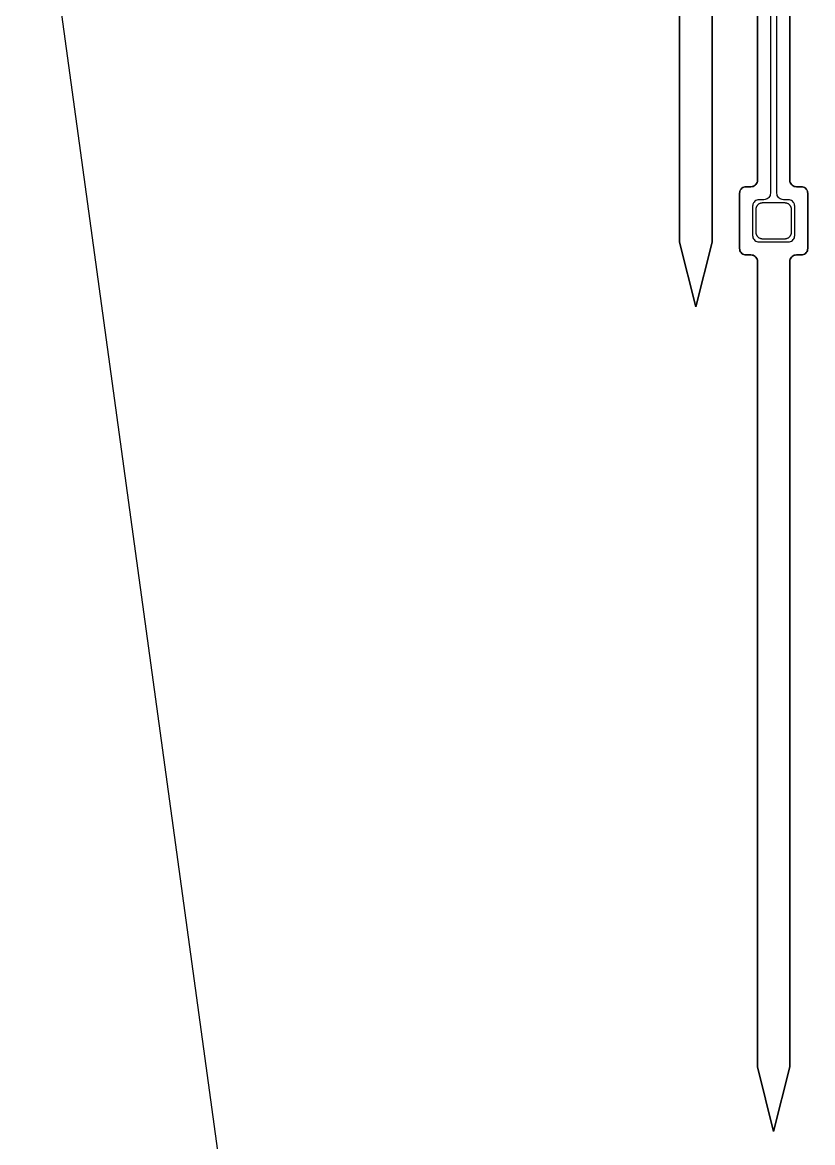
# Model space of a CAD drawing. Header units: metres. Extents: x -1550 to 1550, y -904 to 26100.
# Drawn here: x -488.5 to -245, y 2128.8 to 2473.8 of the extents above; entities that cross this region are included whole.
import ezdxf

# ---------------------------------------------------------------- set-up
doc = ezdxf.new("R2010")
doc.units = ezdxf.units.M
for name, color, linetype in [('Electrodes', 2, 'CONTINUOUS'), ('Metal', 4, 'CONTINUOUS'), ('Polyimide', 3, 'CONTINUOUS'), ('Polyimide_Negative', 5, 'CONTINUOUS')]:
    doc.layers.add(name, color=color, linetype=linetype)

msp = doc.modelspace()

# ---------------------------------------------------------------- linework, layer by layer
at = {"layer": 'Electrodes'}
msp.add_lwpolyline([(-253.5, 2407.2), (-253.36, 2407.2), (-253.23, 2407.22), (-253.09, 2407.24), (-252.96, 2407.27), (-252.83, 2407.31), (-252.7, 2407.36), (-252.58, 2407.42), (-252.46, 2407.49), (-252.35, 2407.56), (-252.24, 2407.65), (-252.13, 2407.74), (-252.04, 2407.83), (-251.95, 2407.94), (-251.87, 2408.05), (-251.79, 2408.16), (-251.72, 2408.28), (-251.67, 2408.4), (-251.62, 2408.53), (-251.57, 2408.66), (-251.54, 2408.79), (-251.52, 2408.93), (-251.5, 2409.06), (-251.5, 2409.2), (-251.5, 2416.2), (-251.5, 2416.33), (-251.52, 2416.47), (-251.54, 2416.61), (-251.57, 2416.74), (-251.62, 2416.87), (-251.67, 2417), (-251.72, 2417.12), (-251.79, 2417.24), (-251.87, 2417.35), (-251.95, 2417.46), (-252.04, 2417.56), (-252.13, 2417.66), (-252.24, 2417.75), (-252.35, 2417.83), (-252.46, 2417.91), (-252.58, 2417.97), (-252.7, 2418.03), (-252.83, 2418.08), (-252.96, 2418.12), (-253.09, 2418.16), (-253.23, 2418.18), (-253.36, 2418.19), (-253.5, 2418.2), (-260.5, 2418.2), (-260.64, 2418.19), (-260.77, 2418.18), (-260.91, 2418.16), (-261.04, 2418.12), (-261.17, 2418.08), (-261.3, 2418.03), (-261.42, 2417.97), (-261.54, 2417.91), (-261.65, 2417.83), (-261.76, 2417.75), (-261.87, 2417.66), (-261.96, 2417.56), (-262.05, 2417.46), (-262.13, 2417.35), (-262.21, 2417.24), (-262.28, 2417.12), (-262.33, 2417), (-262.38, 2416.87), (-262.43, 2416.74), (-262.46, 2416.61), (-262.48, 2416.47), (-262.5, 2416.33), (-262.5, 2416.2), (-262.5, 2409.2), (-262.5, 2409.06), (-262.48, 2408.93), (-262.46, 2408.79), (-262.43, 2408.66), (-262.38, 2408.53), (-262.33, 2408.4), (-262.28, 2408.28), (-262.21, 2408.16), (-262.13, 2408.05), (-262.05, 2407.94), (-261.96, 2407.83), (-261.87, 2407.74), (-261.76, 2407.65), (-261.65, 2407.56), (-261.54, 2407.49), (-261.42, 2407.42), (-261.3, 2407.36), (-261.17, 2407.31), (-261.04, 2407.27), (-260.91, 2407.24), (-260.77, 2407.22), (-260.64, 2407.2), (-260.5, 2407.2), (-253.5, 2407.2)], close=True, dxfattribs=at)
at = {"layer": 'Metal'}
msp.add_lwpolyline([(-258, 11993.5), (-258, 2421.2), (-258.03, 2420.85), (-258.12, 2420.51), (-258.27, 2420.2), (-258.47, 2419.91), (-258.71, 2419.67), (-259, 2419.47), (-259.32, 2419.32), (-259.65, 2419.23), (-260, 2419.2), (-261.5, 2419.2), (-261.85, 2419.17), (-262.18, 2419.08), (-262.5, 2418.93), (-262.79, 2418.73), (-263.03, 2418.48), (-263.23, 2418.2), (-263.38, 2417.88), (-263.47, 2417.55), (-263.5, 2417.2), (-263.5, 2408.2), (-263.47, 2407.85), (-263.38, 2407.51), (-263.23, 2407.2), (-263.03, 2406.91), (-262.79, 2406.67), (-262.5, 2406.47), (-262.18, 2406.32), (-261.85, 2406.23), (-261.5, 2406.2), (-252.5, 2406.2), (-252.15, 2406.23), (-251.82, 2406.32), (-251.5, 2406.47), (-251.21, 2406.67), (-250.97, 2406.91), (-250.77, 2407.2), (-250.62, 2407.51), (-250.53, 2407.85), (-250.5, 2408.2), (-250.5, 2417.2), (-250.53, 2417.55), (-250.62, 2417.88), (-250.77, 2418.2), (-250.97, 2418.48), (-251.21, 2418.73), (-251.5, 2418.93), (-251.82, 2419.08), (-252.15, 2419.17), (-252.5, 2419.2), (-254, 2419.2), (-254.35, 2419.23), (-254.68, 2419.32), (-255, 2419.47), (-255.29, 2419.67), (-255.53, 2419.91), (-255.73, 2420.2), (-255.88, 2420.51), (-255.97, 2420.85), (-256, 2421.2), (-256, 11993.5)], dxfattribs=at)
at = {"layer": 'Polyimide'}
for points in [[(-252, 11978.5), (-252, 2425.2), (-251.97, 2424.85), (-251.88, 2424.51), (-251.73, 2424.2), (-251.53, 2423.91), (-251.29, 2423.67), (-251, 2423.47), (-251, 2423.47), (-250.68, 2423.32), (-250.35, 2423.23), (-250, 2423.2), (-248.5, 2423.2), (-248.15, 2423.17), (-247.82, 2423.08), (-247.5, 2422.93), (-247.21, 2422.73), (-246.97, 2422.48), (-246.77, 2422.2), (-246.62, 2421.88), (-246.53, 2421.55), (-246.5, 2421.2), (-246.5, 2404.2), (-246.53, 2403.85), (-246.62, 2403.51), (-246.77, 2403.2), (-246.97, 2402.91), (-247.21, 2402.67), (-247.5, 2402.47), (-247.82, 2402.32), (-248.15, 2402.23), (-248.5, 2402.2), (-250, 2402.2), (-250.35, 2402.17), (-250.68, 2402.08), (-251, 2401.93), (-251.29, 2401.73), (-251.53, 2401.48), (-251.73, 2401.2), (-251.88, 2400.88), (-251.97, 2400.55), (-252, 2400.2), (-252, 2152.2), (-257, 2132.2), (-262, 2152.2), (-262, 2400.2), (-262.03, 2400.55), (-262.12, 2400.88), (-262.27, 2401.2), (-262.47, 2401.48), (-262.71, 2401.73), (-263, 2401.93), (-263.32, 2402.08), (-263.65, 2402.17), (-264, 2402.2), (-265.5, 2402.2), (-265.85, 2402.23), (-266.18, 2402.32), (-266.5, 2402.47), (-266.79, 2402.67), (-267.03, 2402.91), (-267.23, 2403.2), (-267.38, 2403.51), (-267.47, 2403.85), (-267.5, 2404.2), (-267.5, 2421.2), (-267.47, 2421.55), (-267.38, 2421.88), (-267.23, 2422.2), (-267.03, 2422.48), (-266.79, 2422.73), (-266.5, 2422.93), (-266.18, 2423.08), (-265.85, 2423.17), (-265.5, 2423.2), (-264, 2423.2), (-263.65, 2423.23), (-263.32, 2423.32), (-263, 2423.47), (-262.71, 2423.67), (-262.47, 2423.91), (-262.27, 2424.2), (-262.12, 2424.51), (-262.03, 2424.85), (-262, 2425.2), (-262, 11978.5)], [(-276, 2654.17), (-276, 2406.17), (-281, 2386.17), (-286, 2406.17), (-286, 2654.17)]]:
    msp.add_lwpolyline(points, dxfattribs=at)
at = {"layer": 'Polyimide_Negative'}
for points in [[(-22, 11978.5), (-22, -116.48), (-22.5, -116.48), (-22.5, -137.48), (-22, -137.48), (-22, -387.48), (-22, -587.48), (-22, -628.09), (-24.31, -635.25), (-25.99, -638.43), (-28.23, -640.89), (-31.03, -642.36), (-36.34, -643.61), (-38.23, -645.59), (-39.87, -649.42), (-40.39, -651.11), (-40.5, -654.04), (-40.5, -665.28), (-46.65, -651.78), (-966, 6040.77)], [(-262, 11978.5), (-262, 2425.2), (-262.03, 2424.85), (-262.12, 2424.51), (-262.27, 2424.2), (-262.47, 2423.91), (-262.71, 2423.67), (-263, 2423.47), (-263.32, 2423.32), (-263.65, 2423.23), (-264, 2423.2), (-265.5, 2423.2), (-265.85, 2423.17), (-266.18, 2423.08), (-266.5, 2422.93), (-266.79, 2422.73), (-267.03, 2422.48), (-267.23, 2422.2), (-267.38, 2421.88), (-267.47, 2421.55), (-267.5, 2421.2), (-267.5, 2404.2), (-267.47, 2403.85), (-267.38, 2403.51), (-267.23, 2403.2), (-267.03, 2402.91), (-266.79, 2402.67), (-266.5, 2402.47), (-266.18, 2402.32), (-265.85, 2402.23), (-265.5, 2402.2), (-264, 2402.2), (-263.65, 2402.17), (-263.32, 2402.08), (-263, 2401.93), (-262.71, 2401.73), (-262.47, 2401.48), (-262.27, 2401.2), (-262.12, 2400.88), (-262.03, 2400.55), (-262, 2400.2), (-262, 2152.2), (-257, 2132.2), (-252, 2152.2), (-252, 2400.2), (-251.97, 2400.55), (-251.88, 2400.88), (-251.73, 2401.2), (-251.53, 2401.48), (-251.29, 2401.73), (-251, 2401.93), (-250.68, 2402.08), (-250.35, 2402.17), (-250, 2402.2), (-248.5, 2402.2), (-248.15, 2402.23), (-247.82, 2402.32), (-247.5, 2402.47), (-247.21, 2402.67), (-246.97, 2402.91), (-246.77, 2403.2), (-246.62, 2403.51), (-246.53, 2403.85), (-246.5, 2404.2), (-246.5, 2421.2), (-246.53, 2421.55), (-246.62, 2421.88), (-246.77, 2422.2), (-246.97, 2422.48), (-247.21, 2422.73), (-247.5, 2422.93), (-247.82, 2423.08), (-248.15, 2423.17), (-248.5, 2423.2), (-250, 2423.2), (-250.35, 2423.23), (-250.68, 2423.32), (-251, 2423.47), (-251.29, 2423.67), (-251.53, 2423.91), (-251.73, 2424.2), (-251.88, 2424.51), (-251.97, 2424.85), (-252, 2425.2), (-252, 11978.5)], [(-286, 2654.17), (-286, 2406.17), (-281, 2386.17), (-276, 2406.17), (-276, 2654.17)]]:
    msp.add_lwpolyline(points, dxfattribs=at)

doc.saveas('drawing.dxf')
